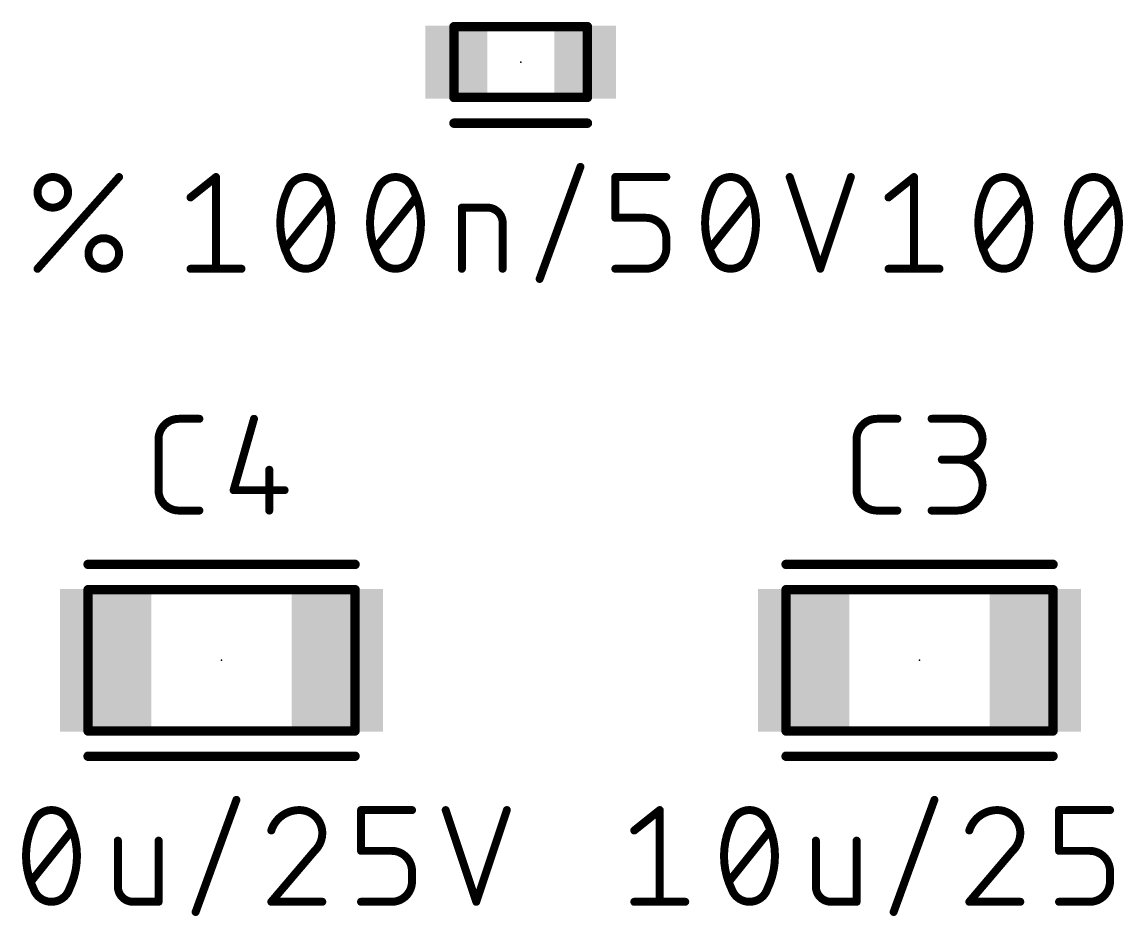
# Model space of a CAD drawing. Extents: x -104 to 160, y 0 to 118.
# Drawn here: x -76.2 to -62.18, y 91.99 to 103.38 of the extents above; entities that cross this region are included whole.
import ezdxf

# ---------------------------------------------------------------- set-up
doc = ezdxf.new("R2010")
doc.units = 0
for name, color, linetype in [('1', 12, 'CONTINUOUS'), ('21', 253, 'CONTINUOUS'), ('23', 53, 'CONTINUOUS'), ('25', 253, 'CONTINUOUS'), ('27', 253, 'CONTINUOUS'), ('51', 253, 'CONTINUOUS')]:
    doc.layers.add(name, color=color, linetype=linetype)

# ---------------------------------------------------------------- blocks, each defined once
blk = doc.blocks.new('RECT')
blk.add_solid([(-0.5, -0.5), (0.5, -0.5), (-0.5, 0.5), (0.5, 0.5)])

msp = doc.modelspace()

# ---------------------------------------------------------------- linework, layer by layer
at = {"layer": '21', "const_width": 0.12}
for points in [[(-69, 102.0914), (-70.7, 102.0914)], [(-71.96, 96.4717), (-75.36, 96.4717)], [(-63.07, 96.4717), (-66.47, 96.4717)], [(-71.96, 94.0283), (-75.36, 94.0283)], [(-63.07, 94.0283), (-66.47, 94.0283)]]:
    msp.add_lwpolyline(points, dxfattribs=at)
at = {"layer": '21', "const_width": 0.06}
for points in [[(-70.7, 102.1214, 1), (-70.7, 102.0614)], [(-69, 102.0614, 1), (-69, 102.1214)], [(-75.36, 96.5017, 1), (-75.36, 96.4417)], [(-71.96, 96.4417, 1), (-71.96, 96.5017)], [(-66.47, 96.5017, 1), (-66.47, 96.4417)], [(-63.07, 96.4417, 1), (-63.07, 96.5017)], [(-75.36, 94.0583, 1), (-75.36, 93.9983)], [(-71.96, 93.9983, 1), (-71.96, 94.0583)], [(-66.47, 94.0583, 1), (-66.47, 93.9983)], [(-63.07, 93.9983, 1), (-63.07, 94.0583)]]:
    msp.add_lwpolyline(points, format="xyb", dxfattribs=at)
at = {"layer": '23'}
for p in [(-69.85, 102.87), (-73.66, 95.25), (-64.77, 95.25)]:
    msp.add_point(p, dxfattribs=at)
at = {"layer": '25'}
for points, const_width in [([(-74.2028, 98.3259, 0.4142), (-74.4625, 98.0663)], 0.1016), ([(-74.2028, 98.3513, 1), (-74.2028, 98.3005)], 0.0508), ([(-74.2028, 98.3005, 1), (-74.2028, 98.3513)], 0.0508), ([(-73.9432, 98.3005, 1), (-73.9432, 98.3513)], 0.0508), ([(-73.2226, 98.3189, 1), (-73.2714, 98.3329)], 0.0508), ([(-65.3128, 98.3259, 0.4142), (-65.5725, 98.0663)], 0.1016), ([(-65.3128, 98.3513, 1), (-65.3128, 98.3005)], 0.0508), ([(-65.3128, 98.3005, 1), (-65.3128, 98.3513)], 0.0508), ([(-65.0532, 98.3005, 1), (-65.0532, 98.3513)], 0.0508), ([(-64.6166, 98.3513, 1), (-64.6166, 98.3005)], 0.0508), ([(-64.2272, 97.8066, 1), (-64.2272, 98.3259)], 0.1016), ([(-64.2272, 98.3513, 1), (-64.2272, 98.3005)], 0.0508), ([(-64.2272, 98.3005, 1), (-64.2272, 98.3513)], 0.0508), ([(-74.4371, 98.0663, 1), (-74.4879, 98.0663)], 0.0508), ([(-74.4879, 98.0663, 1), (-74.4371, 98.0663)], 0.0508), ([(-65.5471, 98.0663, 1), (-65.5979, 98.0663)], 0.0508), ([(-65.5979, 98.0663, 1), (-65.5471, 98.0663)], 0.0508), ([(-64.4868, 97.832, 1), (-64.4868, 97.7812)], 0.0508), ([(-64.2921, 97.1575, 1), (-64.2921, 97.8066)], 0.1016), ([(-64.2921, 97.832, 1), (-64.2921, 97.7812)], 0.0508), ([(-64.2272, 97.832, 1), (-64.2272, 97.7812)], 0.0508), ([(-64.2272, 97.7812, 1), (-64.2272, 97.832)], 0.0508), ([(-73.0269, 97.6768, 1), (-73.0777, 97.6768)], 0.0508), ([(-74.4625, 97.4171, 0.4142), (-74.2028, 97.1575)], 0.1016), ([(-74.4371, 97.4171, 1), (-74.4879, 97.4171)], 0.0508), ([(-73.5066, 97.4425, 1), (-73.5066, 97.3917)], 0.0508), ([(-72.8575, 97.3917, 1), (-72.8575, 97.4425)], 0.0508), ([(-65.5725, 97.4171, 0.4142), (-65.3128, 97.1575)], 0.1016), ([(-65.5471, 97.4171, 1), (-65.5979, 97.4171)], 0.0508), ([(-74.4879, 97.4171, 1), (-74.4371, 97.4171)], 0.0508), ([(-73.5311, 97.4241, 1), (-73.4822, 97.4102)], 0.0508), ([(-65.5979, 97.4171, 1), (-65.5471, 97.4171)], 0.0508), ([(-74.2028, 97.1829, 1), (-74.2028, 97.1321)], 0.0508), ([(-74.2028, 97.1321, 1), (-74.2028, 97.1829)], 0.0508), ([(-73.9432, 97.1321, 1), (-73.9432, 97.1829)], 0.0508), ([(-73.0777, 97.1575, 1), (-73.0269, 97.1575)], 0.0508), ([(-65.3128, 97.1829, 1), (-65.3128, 97.1321)], 0.0508), ([(-65.3128, 97.1321, 1), (-65.3128, 97.1829)], 0.0508), ([(-65.0532, 97.1321, 1), (-65.0532, 97.1829)], 0.0508), ([(-64.6166, 97.1829, 1), (-64.6166, 97.1321)], 0.0508), ([(-64.2921, 97.1829, 1), (-64.2921, 97.1321)], 0.0508), ([(-64.2921, 97.1321, 1), (-64.2921, 97.1829)], 0.0508)]:
    msp.add_lwpolyline(points, format="xyb", dxfattribs=dict(at, const_width=const_width))
at = {"layer": '25', "const_width": 0.1016}
for points in [[(-74.2028, 98.3259), (-73.9432, 98.3259)], [(-73.247, 98.3259), (-73.5066, 97.4171)], [(-65.3128, 98.3259), (-65.0532, 98.3259)], [(-64.6166, 98.3259), (-64.2272, 98.3259)], [(-74.4625, 97.4171), (-74.4625, 98.0663)], [(-65.5725, 97.4171), (-65.5725, 98.0663)], [(-64.2272, 97.8066), (-64.4868, 97.8066)], [(-73.0523, 97.6768), (-73.0523, 97.1575)], [(-73.5066, 97.4171), (-72.8575, 97.4171)], [(-73.9432, 97.1575), (-74.2028, 97.1575)], [(-65.0532, 97.1575), (-65.3128, 97.1575)], [(-64.6166, 97.1575), (-64.2921, 97.1575)]]:
    msp.add_lwpolyline(points, dxfattribs=at)
at = {"layer": '27', "const_width": 0.1016}
for points in [[(-69.6087, 100.1074), (-69.0894, 101.5354)], [(-76.0039, 100.2372), (-74.9653, 101.4056)], [(-74.0551, 101.146), (-73.7306, 101.4056)], [(-73.7306, 101.4056), (-73.7306, 100.2372)], [(-68.6449, 100.8863), (-68.6449, 101.4056)], [(-68.6449, 101.4056), (-67.9958, 101.4056)], [(-66.4238, 101.4056), (-66.0344, 100.2372)], [(-66.0344, 100.2372), (-65.6449, 101.4056)], [(-65.1651, 101.146), (-64.8406, 101.4056)], [(-64.8406, 101.4056), (-64.8406, 100.2372)], [(-72.8472, 100.4968), (-72.3279, 101.146)], [(-71.7042, 100.4968), (-71.1849, 101.146)], [(-67.437, 100.4968), (-66.9177, 101.146)], [(-63.9572, 100.4968), (-63.4379, 101.146)], [(-62.8142, 100.4968), (-62.2949, 101.146)], [(-70.5993, 100.2372), (-70.5993, 101.0161)], [(-70.5993, 101.0161), (-70.2747, 101.0161)], [(-70.08, 100.8214), (-70.08, 100.2372)], [(-68.2554, 100.8863), (-68.6449, 100.8863)], [(-67.9958, 100.4968), (-67.9958, 100.6267)], [(-74.0551, 100.2372), (-73.406, 100.2372)], [(-68.6449, 100.2372), (-68.2554, 100.2372)], [(-65.1651, 100.2372), (-64.516, 100.2372)], [(-73.9902, 92.0443), (-73.4709, 93.4723)], [(-71.8834, 92.8232), (-71.8834, 93.3425)], [(-71.8834, 93.3425), (-71.2343, 93.3425)], [(-70.8053, 93.3425), (-70.4159, 92.1741)], [(-70.4159, 92.1741), (-70.0264, 93.3425)], [(-68.4036, 93.0829), (-68.0791, 93.3425)], [(-68.0791, 93.3425), (-68.0791, 92.1741)], [(-65.1002, 92.0443), (-64.5809, 93.4723)], [(-62.9934, 92.8232), (-62.9934, 93.3425)], [(-62.9934, 93.3425), (-62.3443, 93.3425)], [(-76.0857, 92.4337), (-75.5664, 93.0829)], [(-67.1957, 92.4337), (-66.6764, 93.0829)], [(-74.9808, 92.953), (-74.9808, 92.3688)], [(-74.4615, 92.1741), (-74.4615, 92.953)], [(-66.0908, 92.953), (-66.0908, 92.3688)], [(-65.5715, 92.1741), (-65.5715, 92.953)], [(-72.4747, 92.8232), (-73.0264, 92.1741)], [(-71.4939, 92.8232), (-71.8834, 92.8232)], [(-63.5847, 92.8232), (-64.1364, 92.1741)], [(-62.6039, 92.8232), (-62.9934, 92.8232)], [(-71.2343, 92.4337), (-71.2343, 92.5636)], [(-62.3443, 92.4337), (-62.3443, 92.5636)], [(-74.7861, 92.1741), (-74.4615, 92.1741)], [(-73.0264, 92.1741), (-72.3773, 92.1741)], [(-71.8834, 92.1741), (-71.4939, 92.1741)], [(-68.4036, 92.1741), (-67.7545, 92.1741)], [(-65.8961, 92.1741), (-65.5715, 92.1741)], [(-64.1364, 92.1741), (-63.4873, 92.1741)], [(-62.9934, 92.1741), (-62.6039, 92.1741)]]:
    msp.add_lwpolyline(points, dxfattribs=at)
at = {"layer": '27'}
for points, const_width in [([(-69.0655, 101.5267, 1), (-69.1133, 101.5441)], 0.0508), ([(-75.6144, 101.2109, 1), (-76.0039, 101.2109)], 0.1016), ([(-74.9463, 101.3887, 1), (-74.9843, 101.4225)], 0.0508), ([(-73.7052, 101.4056, 1), (-73.756, 101.4056)], 0.0508), ([(-73.7147, 101.3858, 1), (-73.7464, 101.4254)], 0.0508), ([(-72.5876, 101.4056, 0.3205), (-72.8147, 101.2433)], 0.1016), ([(-72.3604, 101.2433, 0.3205), (-72.5876, 101.4056)], 0.1016), ([(-72.5876, 101.431, 1), (-72.5876, 101.3802)], 0.0508), ([(-72.5876, 101.3802, 1), (-72.5876, 101.431)], 0.0508), ([(-71.4446, 101.4056, 0.3205), (-71.6717, 101.2433)], 0.1016), ([(-71.2174, 101.2433, 0.3205), (-71.4446, 101.4056)], 0.1016), ([(-71.4446, 101.431, 1), (-71.4446, 101.3802)], 0.0508), ([(-71.4446, 101.3802, 1), (-71.4446, 101.431)], 0.0508), ([(-68.6195, 101.4056, 1), (-68.6703, 101.4056)], 0.0508), ([(-68.6449, 101.431, 1), (-68.6449, 101.3802)], 0.0508), ([(-67.9958, 101.3802, 1), (-67.9958, 101.431)], 0.0508), ([(-67.1774, 101.4056, 0.3205), (-67.4046, 101.2433)], 0.1016), ([(-66.9502, 101.2433, 0.3205), (-67.1774, 101.4056)], 0.1016), ([(-67.1774, 101.431, 1), (-67.1774, 101.3802)], 0.0508), ([(-67.1774, 101.3802, 1), (-67.1774, 101.431)], 0.0508), ([(-66.3997, 101.4136, 1), (-66.4479, 101.3976)], 0.0508), ([(-65.6208, 101.3976, 1), (-65.669, 101.4136)], 0.0508), ([(-64.8152, 101.4056, 1), (-64.866, 101.4056)], 0.0508), ([(-64.8247, 101.3858, 1), (-64.8564, 101.4254)], 0.0508), ([(-63.6976, 101.4056, 0.3205), (-63.9247, 101.2433)], 0.1016), ([(-63.4704, 101.2433, 0.3205), (-63.6976, 101.4056)], 0.1016), ([(-63.6976, 101.431, 1), (-63.6976, 101.3802)], 0.0508), ([(-63.6976, 101.3802, 1), (-63.6976, 101.431)], 0.0508), ([(-62.5546, 101.4056, 0.3205), (-62.7817, 101.2433)], 0.1016), ([(-62.3274, 101.2433, 0.3205), (-62.5546, 101.4056)], 0.1016), ([(-62.5546, 101.431, 1), (-62.5546, 101.3802)], 0.0508), ([(-62.5546, 101.3802, 1), (-62.5546, 101.431)], 0.0508), ([(-76.0039, 101.2109, 1), (-75.6144, 101.2109)], 0.1016), ([(-75.9785, 101.2109, 1), (-76.0293, 101.2109)], 0.0508), ([(-75.589, 101.2109, 1), (-75.6398, 101.2109)], 0.0508), ([(-72.8147, 101.2433, 0.1139), (-72.9121, 100.8214)], 0.1016), ([(-72.8388, 101.2516, 1), (-72.7907, 101.2351)], 0.0508), ([(-72.7919, 101.2322, 1), (-72.8376, 101.2545)], 0.0508), ([(-72.3375, 101.2545, 1), (-72.3832, 101.2322)], 0.0508), ([(-72.263, 100.8214, 0.1139), (-72.3604, 101.2433)], 0.1016), ([(-72.3844, 101.2351, 1), (-72.3363, 101.2516)], 0.0508), ([(-71.6717, 101.2433, 0.1139), (-71.7691, 100.8214)], 0.1016), ([(-71.6958, 101.2516, 1), (-71.6477, 101.2351)], 0.0508), ([(-71.6489, 101.2322, 1), (-71.6946, 101.2545)], 0.0508), ([(-71.1945, 101.2545, 1), (-71.2402, 101.2322)], 0.0508), ([(-71.12, 100.8214, 0.1139), (-71.2174, 101.2433)], 0.1016), ([(-71.2414, 101.2351, 1), (-71.1933, 101.2516)], 0.0508), ([(-67.4046, 101.2433, 0.1139), (-67.5019, 100.8214)], 0.1016), ([(-67.4286, 101.2516, 1), (-67.3805, 101.2351)], 0.0508), ([(-67.3817, 101.2322, 1), (-67.4274, 101.2545)], 0.0508), ([(-66.9273, 101.2545, 1), (-66.973, 101.2322)], 0.0508), ([(-66.8528, 100.8214, 0.1139), (-66.9502, 101.2433)], 0.1016), ([(-66.9742, 101.2351, 1), (-66.9261, 101.2516)], 0.0508), ([(-63.9247, 101.2433, 0.1139), (-64.0221, 100.8214)], 0.1016), ([(-63.9488, 101.2516, 1), (-63.9007, 101.2351)], 0.0508), ([(-63.9019, 101.2322, 1), (-63.9476, 101.2545)], 0.0508), ([(-63.4475, 101.2545, 1), (-63.4932, 101.2322)], 0.0508), ([(-63.373, 100.8214, 0.1139), (-63.4704, 101.2433)], 0.1016), ([(-63.4944, 101.2351, 1), (-63.4463, 101.2516)], 0.0508), ([(-62.7817, 101.2433, 0.1139), (-62.8791, 100.8214)], 0.1016), ([(-62.8058, 101.2516, 1), (-62.7577, 101.2351)], 0.0508), ([(-62.7589, 101.2322, 1), (-62.8046, 101.2545)], 0.0508), ([(-62.3045, 101.2545, 1), (-62.3502, 101.2322)], 0.0508), ([(-62.23, 100.8214, 0.1139), (-62.3274, 101.2433)], 0.1016), ([(-62.3514, 101.2351, 1), (-62.3033, 101.2516)], 0.0508), ([(-76.0293, 101.2109, 1), (-75.9785, 101.2109)], 0.0508), ([(-75.6398, 101.2109, 1), (-75.589, 101.2109)], 0.0508), ([(-74.071, 101.1658, 1), (-74.0392, 101.1261)], 0.0508), ([(-72.3081, 101.1301, 1), (-72.3477, 101.1618)], 0.0508), ([(-71.1651, 101.1301, 1), (-71.2047, 101.1618)], 0.0508), ([(-66.8979, 101.1301, 1), (-66.9375, 101.1618)], 0.0508), ([(-65.181, 101.1658, 1), (-65.1492, 101.1261)], 0.0508), ([(-63.4181, 101.1301, 1), (-63.4577, 101.1618)], 0.0508), ([(-62.2751, 101.1301, 1), (-62.3147, 101.1618)], 0.0508), ([(-70.5739, 101.0161, 1), (-70.6247, 101.0161)], 0.0508), ([(-70.5993, 101.0415, 1), (-70.5993, 100.9907)], 0.0508), ([(-70.08, 100.8214, 0.4142), (-70.2747, 101.0161)], 0.1016), ([(-70.2747, 101.0415, 1), (-70.2747, 100.9907)], 0.0508), ([(-70.2747, 100.9907, 1), (-70.2747, 101.0415)], 0.0508), ([(-72.9121, 100.8214, 0.1139), (-72.8147, 100.3995)], 0.1016), ([(-72.8867, 100.8214, 1), (-72.9375, 100.8214)], 0.0508), ([(-72.9375, 100.8214, 1), (-72.8867, 100.8214)], 0.0508), ([(-72.3604, 100.3995, 0.1139), (-72.263, 100.8214)], 0.1016), ([(-72.2376, 100.8214, 1), (-72.2884, 100.8214)], 0.0508), ([(-72.2884, 100.8214, 1), (-72.2376, 100.8214)], 0.0508), ([(-71.7691, 100.8214, 0.1139), (-71.6717, 100.3995)], 0.1016), ([(-71.7437, 100.8214, 1), (-71.7945, 100.8214)], 0.0508), ([(-71.7945, 100.8214, 1), (-71.7437, 100.8214)], 0.0508), ([(-71.2174, 100.3995, 0.1139), (-71.12, 100.8214)], 0.1016), ([(-71.0946, 100.8214, 1), (-71.1454, 100.8214)], 0.0508), ([(-71.1454, 100.8214, 1), (-71.0946, 100.8214)], 0.0508), ([(-70.0546, 100.8214, 1), (-70.1054, 100.8214)], 0.0508), ([(-70.1054, 100.8214, 1), (-70.0546, 100.8214)], 0.0508), ([(-68.6449, 100.9117, 1), (-68.6449, 100.8609)], 0.0508), ([(-68.6703, 100.8863, 1), (-68.6195, 100.8863)], 0.0508), ([(-67.9958, 100.6267, 0.4142), (-68.2554, 100.8863)], 0.1016), ([(-68.2554, 100.9117, 1), (-68.2554, 100.8609)], 0.0508), ([(-68.2554, 100.8609, 1), (-68.2554, 100.9117)], 0.0508), ([(-67.5019, 100.8214, 0.1139), (-67.4046, 100.3995)], 0.1016), ([(-67.4765, 100.8214, 1), (-67.5273, 100.8214)], 0.0508), ([(-67.5273, 100.8214, 1), (-67.4765, 100.8214)], 0.0508), ([(-66.9502, 100.3995, 0.1139), (-66.8528, 100.8214)], 0.1016), ([(-66.8274, 100.8214, 1), (-66.8782, 100.8214)], 0.0508), ([(-66.8782, 100.8214, 1), (-66.8274, 100.8214)], 0.0508), ([(-64.0221, 100.8214, 0.1139), (-63.9247, 100.3995)], 0.1016), ([(-63.9967, 100.8214, 1), (-64.0475, 100.8214)], 0.0508), ([(-64.0475, 100.8214, 1), (-63.9967, 100.8214)], 0.0508), ([(-63.4704, 100.3995, 0.1139), (-63.373, 100.8214)], 0.1016), ([(-63.3476, 100.8214, 1), (-63.3984, 100.8214)], 0.0508), ([(-63.3984, 100.8214, 1), (-63.3476, 100.8214)], 0.0508), ([(-62.8791, 100.8214, 0.1139), (-62.7817, 100.3995)], 0.1016), ([(-62.8537, 100.8214, 1), (-62.9045, 100.8214)], 0.0508), ([(-62.9045, 100.8214, 1), (-62.8537, 100.8214)], 0.0508), ([(-62.3274, 100.3995, 0.1139), (-62.23, 100.8214)], 0.1016), ([(-62.2046, 100.8214, 1), (-62.2554, 100.8214)], 0.0508), ([(-62.2554, 100.8214, 1), (-62.2046, 100.8214)], 0.0508), ([(-74.9653, 100.4319, 1), (-75.3548, 100.4319)], 0.1016), ([(-68.2554, 100.2372, 0.4142), (-67.9958, 100.4968)], 0.1016), ([(-67.9704, 100.6267, 1), (-68.0212, 100.6267)], 0.0508), ([(-68.0212, 100.6267, 1), (-67.9704, 100.6267)], 0.0508), ([(-67.9704, 100.4968, 1), (-68.0212, 100.4968)], 0.0508), ([(-75.3802, 100.4319, 1), (-75.3294, 100.4319)], 0.0508), ([(-75.3547, 100.4319, 1), (-74.9653, 100.4319)], 0.1016), ([(-75.3293, 100.4319, 1), (-75.3801, 100.4319)], 0.0508), ([(-74.9399, 100.4319, 1), (-74.9907, 100.4319)], 0.0508), ([(-74.9907, 100.4319, 1), (-74.9399, 100.4319)], 0.0508), ([(-72.867, 100.5127, 1), (-72.8274, 100.481)], 0.0508), ([(-72.7907, 100.4077, 1), (-72.8388, 100.3912)], 0.0508), ([(-72.8147, 100.3995, 0.3205), (-72.5876, 100.2372)], 0.1016), ([(-72.8376, 100.3883, 1), (-72.7919, 100.4106)], 0.0508), ([(-72.5876, 100.2372, 0.3205), (-72.3604, 100.3995)], 0.1016), ([(-72.3832, 100.4106, 1), (-72.3375, 100.3883)], 0.0508), ([(-72.3363, 100.3912, 1), (-72.3844, 100.4077)], 0.0508), ([(-71.724, 100.5127, 1), (-71.6844, 100.481)], 0.0508), ([(-71.6477, 100.4077, 1), (-71.6958, 100.3912)], 0.0508), ([(-71.6717, 100.3995, 0.3205), (-71.4446, 100.2372)], 0.1016), ([(-71.6946, 100.3883, 1), (-71.6489, 100.4106)], 0.0508), ([(-71.4446, 100.2372, 0.3205), (-71.2174, 100.3995)], 0.1016), ([(-71.2402, 100.4106, 1), (-71.1945, 100.3883)], 0.0508), ([(-71.1933, 100.3912, 1), (-71.2414, 100.4077)], 0.0508), ([(-68.0212, 100.4968, 1), (-67.9704, 100.4968)], 0.0508), ([(-67.4568, 100.5127, 1), (-67.4172, 100.481)], 0.0508), ([(-67.4046, 100.3995, 0.3205), (-67.1774, 100.2372)], 0.1016), ([(-67.3805, 100.4077, 1), (-67.4286, 100.3912)], 0.0508), ([(-67.4274, 100.3883, 1), (-67.3817, 100.4106)], 0.0508), ([(-67.1774, 100.2372, 0.3205), (-66.9502, 100.3995)], 0.1016), ([(-66.973, 100.4106, 1), (-66.9273, 100.3883)], 0.0508), ([(-66.9261, 100.3912, 1), (-66.9742, 100.4077)], 0.0508), ([(-63.977, 100.5127, 1), (-63.9374, 100.481)], 0.0508), ([(-63.9007, 100.4077, 1), (-63.9488, 100.3912)], 0.0508), ([(-63.9247, 100.3995, 0.3205), (-63.6976, 100.2372)], 0.1016), ([(-63.9476, 100.3883, 1), (-63.9019, 100.4106)], 0.0508), ([(-63.6976, 100.2372, 0.3205), (-63.4704, 100.3995)], 0.1016), ([(-63.4932, 100.4106, 1), (-63.4475, 100.3883)], 0.0508), ([(-63.4463, 100.3912, 1), (-63.4944, 100.4077)], 0.0508), ([(-62.834, 100.5127, 1), (-62.7944, 100.481)], 0.0508), ([(-62.7577, 100.4077, 1), (-62.8058, 100.3912)], 0.0508), ([(-62.7817, 100.3995, 0.3205), (-62.5546, 100.2372)], 0.1016), ([(-62.8046, 100.3883, 1), (-62.7589, 100.4106)], 0.0508), ([(-62.5546, 100.2372, 0.3205), (-62.3274, 100.3995)], 0.1016), ([(-62.3502, 100.4106, 1), (-62.3045, 100.3883)], 0.0508), ([(-62.3033, 100.3912, 1), (-62.3514, 100.4077)], 0.0508), ([(-76.0228, 100.2541, 1), (-75.9849, 100.2203)], 0.0508), ([(-74.0551, 100.2626, 1), (-74.0551, 100.2118)], 0.0508), ([(-73.756, 100.2372, 1), (-73.7052, 100.2372)], 0.0508), ([(-73.406, 100.2118, 1), (-73.406, 100.2626)], 0.0508), ([(-72.5876, 100.2626, 1), (-72.5876, 100.2118)], 0.0508), ([(-72.5876, 100.2118, 1), (-72.5876, 100.2626)], 0.0508), ([(-71.4446, 100.2626, 1), (-71.4446, 100.2118)], 0.0508), ([(-71.4446, 100.2118, 1), (-71.4446, 100.2626)], 0.0508), ([(-70.6247, 100.2372, 1), (-70.5739, 100.2372)], 0.0508), ([(-70.1054, 100.2372, 1), (-70.0546, 100.2372)], 0.0508), ([(-68.6449, 100.2626, 1), (-68.6449, 100.2118)], 0.0508), ([(-68.2554, 100.2626, 1), (-68.2554, 100.2118)], 0.0508), ([(-68.2554, 100.2118, 1), (-68.2554, 100.2626)], 0.0508), ([(-67.1774, 100.2626, 1), (-67.1774, 100.2118)], 0.0508), ([(-67.1774, 100.2118, 1), (-67.1774, 100.2626)], 0.0508), ([(-66.0585, 100.2452, 1), (-66.0103, 100.2292)], 0.0508), ([(-66.0585, 100.2292, 1), (-66.0103, 100.2452)], 0.0508), ([(-65.1651, 100.2626, 1), (-65.1651, 100.2118)], 0.0508), ([(-64.866, 100.2372, 1), (-64.8152, 100.2372)], 0.0508), ([(-64.516, 100.2118, 1), (-64.516, 100.2626)], 0.0508), ([(-63.6976, 100.2626, 1), (-63.6976, 100.2118)], 0.0508), ([(-63.6976, 100.2118, 1), (-63.6976, 100.2626)], 0.0508), ([(-62.5546, 100.2626, 1), (-62.5546, 100.2118)], 0.0508), ([(-62.5546, 100.2118, 1), (-62.5546, 100.2626)], 0.0508), ([(-69.6326, 100.1161, 1), (-69.5848, 100.0987)], 0.0508), ([(-75.8261, 93.3425, 0.3205), (-76.0532, 93.1802)], 0.1016), ([(-75.5989, 93.1802, 0.3205), (-75.8261, 93.3425)], 0.1016), ([(-75.8261, 93.3679, 1), (-75.8261, 93.3171)], 0.0508), ([(-75.8261, 93.3171, 1), (-75.8261, 93.3679)], 0.0508), ([(-73.447, 93.4636, 1), (-73.4948, 93.481)], 0.0508), ([(-72.6694, 93.3425, 0.3252), (-73.0264, 93.0829)], 0.1016), ([(-72.3773, 93.0504, 0.4142), (-72.6694, 93.3425)], 0.1016), ([(-72.6694, 93.3679, 1), (-72.6694, 93.3171)], 0.0508), ([(-72.6694, 93.3171, 1), (-72.6694, 93.3679)], 0.0508), ([(-71.858, 93.3425, 1), (-71.9088, 93.3425)], 0.0508), ([(-71.8834, 93.3679, 1), (-71.8834, 93.3171)], 0.0508), ([(-71.2343, 93.3171, 1), (-71.2343, 93.3679)], 0.0508), ([(-70.7812, 93.3505, 1), (-70.8294, 93.3345)], 0.0508), ([(-70.0023, 93.3345, 1), (-70.0505, 93.3505)], 0.0508), ([(-68.0537, 93.3425, 1), (-68.1045, 93.3425)], 0.0508), ([(-68.0632, 93.3227, 1), (-68.0949, 93.3623)], 0.0508), ([(-66.9361, 93.3425, 0.3205), (-67.1632, 93.1802)], 0.1016), ([(-66.7089, 93.1802, 0.3205), (-66.9361, 93.3425)], 0.1016), ([(-66.9361, 93.3679, 1), (-66.9361, 93.3171)], 0.0508), ([(-66.9361, 93.3171, 1), (-66.9361, 93.3679)], 0.0508), ([(-64.557, 93.4636, 1), (-64.6048, 93.481)], 0.0508), ([(-63.7794, 93.3425, 0.3252), (-64.1364, 93.0829)], 0.1016), ([(-63.4873, 93.0504, 0.4142), (-63.7794, 93.3425)], 0.1016), ([(-63.7794, 93.3679, 1), (-63.7794, 93.3171)], 0.0508), ([(-63.7794, 93.3171, 1), (-63.7794, 93.3679)], 0.0508), ([(-62.968, 93.3425, 1), (-63.0188, 93.3425)], 0.0508), ([(-62.9934, 93.3679, 1), (-62.9934, 93.3171)], 0.0508), ([(-62.3443, 93.3171, 1), (-62.3443, 93.3679)], 0.0508), ([(-76.0532, 93.1802, 0.1139), (-76.1506, 92.7583)], 0.1016), ([(-76.0773, 93.1885, 1), (-76.0292, 93.172)], 0.0508), ([(-76.0304, 93.1691, 1), (-76.0761, 93.1914)], 0.0508), ([(-75.576, 93.1914, 1), (-75.6217, 93.1691)], 0.0508), ([(-75.5015, 92.7583, 0.1139), (-75.5989, 93.1802)], 0.1016), ([(-75.6229, 93.172, 1), (-75.5748, 93.1885)], 0.0508), ([(-75.5466, 93.067, 1), (-75.5862, 93.0987)], 0.0508), ([(-73.0506, 93.0907, 1), (-73.0022, 93.075)], 0.0508), ([(-68.4195, 93.1027, 1), (-68.3877, 93.063)], 0.0508), ([(-67.1632, 93.1802, 0.1139), (-67.2606, 92.7583)], 0.1016), ([(-67.1873, 93.1885, 1), (-67.1392, 93.172)], 0.0508), ([(-67.1404, 93.1691, 1), (-67.1861, 93.1914)], 0.0508), ([(-66.686, 93.1914, 1), (-66.7317, 93.1691)], 0.0508), ([(-66.6115, 92.7583, 0.1139), (-66.7089, 93.1802)], 0.1016), ([(-66.7329, 93.172, 1), (-66.6848, 93.1885)], 0.0508), ([(-66.6566, 93.067, 1), (-66.6962, 93.0987)], 0.0508), ([(-64.1606, 93.0907, 1), (-64.1122, 93.075)], 0.0508), ([(-74.9554, 92.953, 1), (-75.0062, 92.953)], 0.0508), ([(-74.4361, 92.953, 1), (-74.4869, 92.953)], 0.0508), ([(-72.4747, 92.8232, 0.2053), (-72.3773, 93.0504)], 0.1016), ([(-72.3519, 93.0504, 1), (-72.4027, 93.0504)], 0.0508), ([(-72.4027, 93.0504, 1), (-72.3519, 93.0504)], 0.0508), ([(-66.0654, 92.953, 1), (-66.1162, 92.953)], 0.0508), ([(-65.5461, 92.953, 1), (-65.5969, 92.953)], 0.0508), ([(-63.5847, 92.8232, 0.2053), (-63.4873, 93.0504)], 0.1016), ([(-63.4619, 93.0504, 1), (-63.5127, 93.0504)], 0.0508), ([(-63.5127, 93.0504, 1), (-63.4619, 93.0504)], 0.0508), ([(-72.4922, 92.8416, 1), (-72.4571, 92.8048)], 0.0508), ([(-72.4553, 92.8068, 1), (-72.494, 92.8397)], 0.0508), ([(-71.8834, 92.8486, 1), (-71.8834, 92.7978)], 0.0508), ([(-71.9088, 92.8232, 1), (-71.858, 92.8232)], 0.0508), ([(-71.2343, 92.5636, 0.4142), (-71.4939, 92.8232)], 0.1016), ([(-71.4939, 92.8486, 1), (-71.4939, 92.7978)], 0.0508), ([(-71.4939, 92.7978, 1), (-71.4939, 92.8486)], 0.0508), ([(-63.6022, 92.8416, 1), (-63.5671, 92.8048)], 0.0508), ([(-63.5653, 92.8068, 1), (-63.604, 92.8397)], 0.0508), ([(-62.9934, 92.8486, 1), (-62.9934, 92.7978)], 0.0508), ([(-63.0188, 92.8232, 1), (-62.968, 92.8232)], 0.0508), ([(-62.3443, 92.5636, 0.4142), (-62.6039, 92.8232)], 0.1016), ([(-62.6039, 92.8486, 1), (-62.6039, 92.7978)], 0.0508), ([(-62.6039, 92.7978, 1), (-62.6039, 92.8486)], 0.0508), ([(-76.1506, 92.7583, 0.1139), (-76.0532, 92.3364)], 0.1016), ([(-76.1252, 92.7583, 1), (-76.176, 92.7583)], 0.0508), ([(-76.176, 92.7583, 1), (-76.1252, 92.7583)], 0.0508), ([(-75.5989, 92.3364, 0.1139), (-75.5015, 92.7583)], 0.1016), ([(-75.4761, 92.7583, 1), (-75.5269, 92.7583)], 0.0508), ([(-75.5269, 92.7583, 1), (-75.4761, 92.7583)], 0.0508), ([(-67.2606, 92.7583, 0.1139), (-67.1632, 92.3364)], 0.1016), ([(-67.2352, 92.7583, 1), (-67.286, 92.7583)], 0.0508), ([(-67.286, 92.7583, 1), (-67.2352, 92.7583)], 0.0508), ([(-66.7089, 92.3364, 0.1139), (-66.6115, 92.7583)], 0.1016), ([(-66.5861, 92.7583, 1), (-66.6369, 92.7583)], 0.0508), ([(-66.6369, 92.7583, 1), (-66.5861, 92.7583)], 0.0508), ([(-71.2089, 92.5636, 1), (-71.2597, 92.5636)], 0.0508), ([(-71.2597, 92.5636, 1), (-71.2089, 92.5636)], 0.0508), ([(-62.3189, 92.5636, 1), (-62.3697, 92.5636)], 0.0508), ([(-62.3697, 92.5636, 1), (-62.3189, 92.5636)], 0.0508), ([(-76.1055, 92.4496, 1), (-76.0659, 92.4179)], 0.0508), ([(-74.9808, 92.3688, 0.4142), (-74.7861, 92.1741)], 0.1016), ([(-74.9554, 92.3688, 1), (-75.0062, 92.3688)], 0.0508), ([(-71.4939, 92.1741, 0.4142), (-71.2343, 92.4337)], 0.1016), ([(-71.2089, 92.4337, 1), (-71.2597, 92.4337)], 0.0508), ([(-71.2597, 92.4337, 1), (-71.2089, 92.4337)], 0.0508), ([(-67.2155, 92.4496, 1), (-67.1759, 92.4179)], 0.0508), ([(-66.0908, 92.3688, 0.4142), (-65.8961, 92.1741)], 0.1016), ([(-66.0654, 92.3688, 1), (-66.1162, 92.3688)], 0.0508), ([(-62.6039, 92.1741, 0.4142), (-62.3443, 92.4337)], 0.1016), ([(-62.3189, 92.4337, 1), (-62.3697, 92.4337)], 0.0508), ([(-62.3697, 92.4337, 1), (-62.3189, 92.4337)], 0.0508), ([(-76.0292, 92.3446, 1), (-76.0773, 92.3281)], 0.0508), ([(-76.0532, 92.3364, 0.3205), (-75.8261, 92.1741)], 0.1016), ([(-76.0761, 92.3252, 1), (-76.0304, 92.3475)], 0.0508), ([(-75.8261, 92.1741, 0.3205), (-75.5989, 92.3364)], 0.1016), ([(-75.6217, 92.3475, 1), (-75.576, 92.3252)], 0.0508), ([(-75.5748, 92.3281, 1), (-75.6229, 92.3446)], 0.0508), ([(-75.0062, 92.3688, 1), (-74.9554, 92.3688)], 0.0508), ([(-67.1392, 92.3446, 1), (-67.1873, 92.3281)], 0.0508), ([(-67.1632, 92.3364, 0.3205), (-66.9361, 92.1741)], 0.1016), ([(-67.1861, 92.3252, 1), (-67.1404, 92.3475)], 0.0508), ([(-66.9361, 92.1741, 0.3205), (-66.7089, 92.3364)], 0.1016), ([(-66.7317, 92.3475, 1), (-66.686, 92.3252)], 0.0508), ([(-66.6848, 92.3281, 1), (-66.7329, 92.3446)], 0.0508), ([(-66.1162, 92.3688, 1), (-66.0654, 92.3688)], 0.0508), ([(-75.8261, 92.1995, 1), (-75.8261, 92.1487)], 0.0508), ([(-75.8261, 92.1487, 1), (-75.8261, 92.1995)], 0.0508), ([(-74.7861, 92.1995, 1), (-74.7861, 92.1487)], 0.0508), ([(-74.7861, 92.1487, 1), (-74.7861, 92.1995)], 0.0508), ([(-74.4869, 92.1741, 1), (-74.4361, 92.1741)], 0.0508), ([(-74.4615, 92.1487, 1), (-74.4615, 92.1995)], 0.0508), ([(-73.0458, 92.1906, 1), (-73.0071, 92.1576)], 0.0508), ([(-73.0264, 92.1995, 1), (-73.0264, 92.1487)], 0.0508), ([(-72.3773, 92.1487, 1), (-72.3773, 92.1995)], 0.0508), ([(-71.8834, 92.1995, 1), (-71.8834, 92.1487)], 0.0508), ([(-71.4939, 92.1995, 1), (-71.4939, 92.1487)], 0.0508), ([(-71.4939, 92.1487, 1), (-71.4939, 92.1995)], 0.0508), ([(-70.44, 92.1821, 1), (-70.3918, 92.1661)], 0.0508), ([(-70.44, 92.1661, 1), (-70.3918, 92.1821)], 0.0508), ([(-68.4036, 92.1995, 1), (-68.4036, 92.1487)], 0.0508), ([(-68.1045, 92.1741, 1), (-68.0537, 92.1741)], 0.0508), ([(-67.7545, 92.1487, 1), (-67.7545, 92.1995)], 0.0508), ([(-66.9361, 92.1995, 1), (-66.9361, 92.1487)], 0.0508), ([(-66.9361, 92.1487, 1), (-66.9361, 92.1995)], 0.0508), ([(-65.8961, 92.1995, 1), (-65.8961, 92.1487)], 0.0508), ([(-65.8961, 92.1487, 1), (-65.8961, 92.1995)], 0.0508), ([(-65.5969, 92.1741, 1), (-65.5461, 92.1741)], 0.0508), ([(-65.5715, 92.1487, 1), (-65.5715, 92.1995)], 0.0508), ([(-64.1558, 92.1906, 1), (-64.1171, 92.1576)], 0.0508), ([(-64.1364, 92.1995, 1), (-64.1364, 92.1487)], 0.0508), ([(-63.4873, 92.1487, 1), (-63.4873, 92.1995)], 0.0508), ([(-62.9934, 92.1995, 1), (-62.9934, 92.1487)], 0.0508), ([(-62.6039, 92.1995, 1), (-62.6039, 92.1487)], 0.0508), ([(-62.6039, 92.1487, 1), (-62.6039, 92.1995)], 0.0508), ([(-74.0141, 92.053, 1), (-73.9663, 92.0356)], 0.0508), ([(-65.1241, 92.053, 1), (-65.0763, 92.0356)], 0.0508)]:
    msp.add_lwpolyline(points, format="xyb", dxfattribs=dict(at, const_width=const_width))
at = {"layer": '51', "const_width": 0.12}
for points in [[(-70.7, 102.42), (-70.7, 103.32)], [(-70.7, 103.32), (-69, 103.32)], [(-69, 103.32), (-69, 102.42)], [(-69, 102.42), (-70.7, 102.42)], [(-75.36, 94.35), (-75.36, 96.15)], [(-75.36, 96.15), (-71.96, 96.15)], [(-71.96, 96.15), (-71.96, 94.35)], [(-66.47, 94.35), (-66.47, 96.15)], [(-66.47, 96.15), (-63.07, 96.15)], [(-63.07, 96.15), (-63.07, 94.35)], [(-71.96, 94.35), (-75.36, 94.35)], [(-63.07, 94.35), (-66.47, 94.35)]]:
    msp.add_lwpolyline(points, dxfattribs=at)
at = {"layer": '51', "const_width": 0.06}
for points in [[(-70.67, 103.32, 1), (-70.73, 103.32)], [(-70.7, 103.35, 1), (-70.7, 103.29)], [(-68.97, 103.32, 1), (-69.03, 103.32)], [(-69, 103.29, 1), (-69, 103.35)], [(-70.7, 102.45, 1), (-70.7, 102.39)], [(-70.73, 102.42, 1), (-70.67, 102.42)], [(-69.03, 102.42, 1), (-68.97, 102.42)], [(-69, 102.39, 1), (-69, 102.45)], [(-75.33, 96.15, 1), (-75.39, 96.15)], [(-75.36, 96.18, 1), (-75.36, 96.12)], [(-71.93, 96.15, 1), (-71.99, 96.15)], [(-71.96, 96.12, 1), (-71.96, 96.18)], [(-66.44, 96.15, 1), (-66.5, 96.15)], [(-66.47, 96.18, 1), (-66.47, 96.12)], [(-63.04, 96.15, 1), (-63.1, 96.15)], [(-63.07, 96.12, 1), (-63.07, 96.18)], [(-75.36, 94.38, 1), (-75.36, 94.32)], [(-75.39, 94.35, 1), (-75.33, 94.35)], [(-71.99, 94.35, 1), (-71.93, 94.35)], [(-71.96, 94.32, 1), (-71.96, 94.38)], [(-66.47, 94.38, 1), (-66.47, 94.32)], [(-66.5, 94.35, 1), (-66.44, 94.35)], [(-63.1, 94.35, 1), (-63.04, 94.35)], [(-63.07, 94.32, 1), (-63.07, 94.38)]]:
    msp.add_lwpolyline(points, format="xyb", dxfattribs=at)

# ---------------------------------------------------------------- block references
at = {"layer": '1'}
for p, xscale, yscale in [((-70.6706, 102.87), 0.788, 0.9291), ((-69.0294, 102.87), 0.788, 0.9291), ((-75.1354, 95.25), 1.1646, 1.8153), ((-72.1846, 95.25), 1.1646, 1.8153), ((-66.2454, 95.25), 1.1646, 1.8153), ((-63.2946, 95.25), 1.1646, 1.8153)]:
    msp.add_blockref('RECT', p, dxfattribs=dict(at, xscale=xscale, yscale=yscale))

doc.saveas('drawing.dxf')
